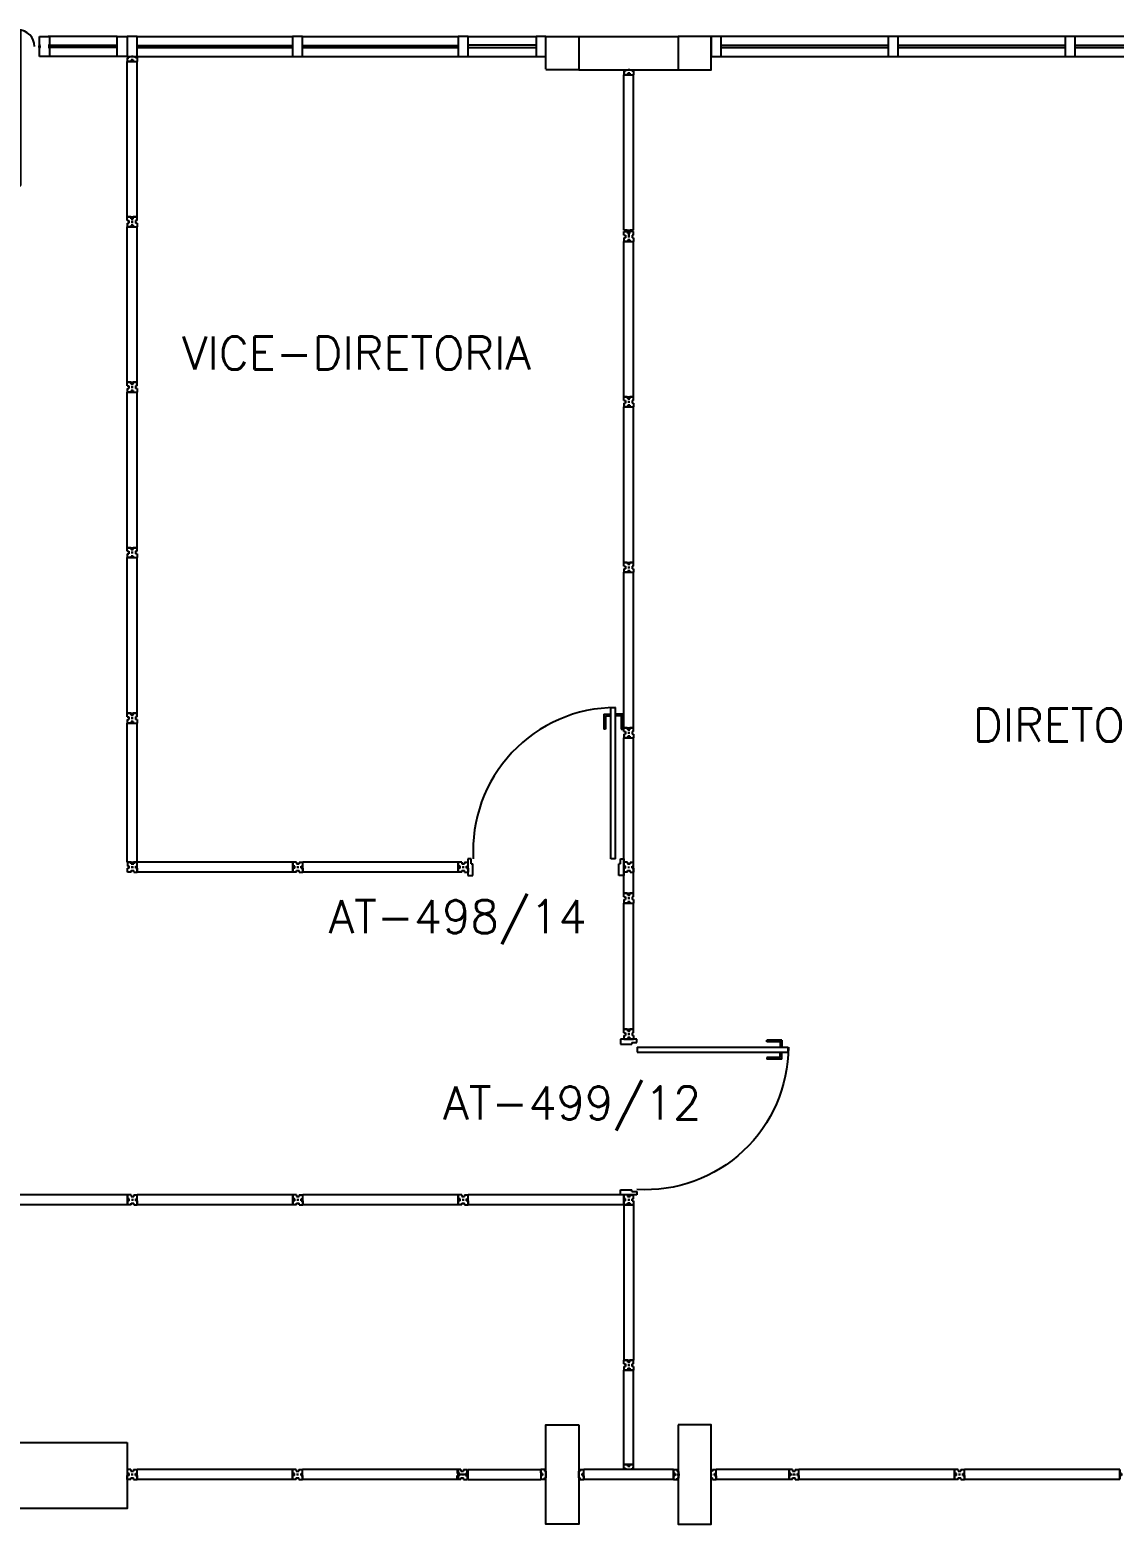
# Model space of a CAD drawing. Header units: millimetres. Extents: x 2552 to 3104, y 1319 to 1450.
# Drawn here: x 2581.75 to 2588.3, y 1342.75 to 1351.78 of the extents above; entities that cross this region are included whole.
import ezdxf

# ---------------------------------------------------------------- set-up
doc = ezdxf.new("R2010")
doc.units = ezdxf.units.MM
for name, color, linetype in [('ALV', 2, 'Continuous'), ('DIV', 2, 'Continuous'), ('ESQ', 2, 'Continuous'), ('ESTR', 3, 'Continuous'), ('TEXTO', 2, 'Continuous'), ('TEXTO-ENDEREÇO', 2, 'Continuous')]:
    doc.layers.add(name, color=color, linetype=linetype)
doc.styles.add('UNB-100', font='simplex.shx', dxfattribs={"height": 0.2})
doc.styles.add('UNB-100-1', font='simplex.shx', dxfattribs={"height": 0.2})

# ---------------------------------------------------------------- blocks, each defined once
blk = doc.blocks.new('DIVMT-TTN')
for p, q in [((-0.03, 0.03), (-0.03, 0.006)), ((-0.008, 0.03), (-0.03, 0.03)), ((-0.0185, 0.006), (-0.03, 0.006)), ((-0.0185, -0.006), (-0.0185, 0.006)), ((-0.008, 0.03), (-0.008, 0.02)), ((-0.008, 0.02), (0.008, 0.02)), ((-0.0051, 0), (0.0051, 0)), ((0.0051, 0), (-0.0051, 0)), ((-0.0051, 0), (0.0051, 0)), ((0, -0.0051), (0, 0.0051)), ((0, 0.0051), (0, -0.0051)), ((0.008, 0.03), (0.008, 0.02)), ((0.008, 0.03), (0.03, 0.03)), ((0.0205, 0.006), (0.03, 0.006)), ((0.0205, -0.006), (0.0205, 0.006)), ((0.0205, 0.006), (0.0205, -0.006)), ((0.0205, 0.006), (0.03, 0.006)), ((0.97, 0.03), (0.03, 0.03)), ((0.03, 0.006), (0.03, 0.03)), ((0.03, -0.03), (0.03, 0.03)), ((0.03, -0.005), (0.03, 0.005)), ((0.97, -0.03), (0.97, 0.03)), ((0.97, 0.03), (0.97, 0.009)), ((0.97, 0.009), (0.97, 0.027)), ((0.9795, 0.006), (0.97, 0.006)), ((0.97, -0.005), (0.97, 0.005)), ((0.9795, 0.006), (0.9795, -0.006)), ((1.0051, 0), (0.9949, 0)), ((1, 0.0051), (1, -0.0051)), ((-0.0185, -0.006), (-0.03, -0.006)), ((-0.03, -0.03), (-0.03, -0.006)), ((-0.008, -0.03), (-0.03, -0.03)), ((-0.008, -0.03), (-0.008, -0.02)), ((-0.008, -0.02), (0.008, -0.02)), ((0.008, -0.03), (0.008, -0.02)), ((0.008, -0.03), (0.03, -0.03)), ((0.0205, -0.006), (0.03, -0.006)), ((0.0205, -0.006), (0.03, -0.006)), ((0.03, -0.006), (0.03, -0.03)), ((0.97, -0.03), (0.03, -0.03)), ((0.9795, -0.006), (0.97, -0.006)), ((0.97, -0.009), (0.97, -0.027))]:
    blk.add_line(p, q)
blk = doc.blocks.new('ESQCIR1-TTN')
for p, q in [((0, 0), (0, -0.12)), ((0.06, 0), (0, 0)), ((0.06, -0.12), (0.06, 0)), ((1.07, 0), (0.0606, 0)), ((1.13, 0), (1.07, 0)), ((1.07, 0), (1.07, -0.12)), ((1.13, -0.12), (1.13, 0)), ((2.14, 0), (1.1306, 0)), ((2.2, 0), (2.14, 0)), ((2.14, 0), (2.14, -0.12)), ((2.2, -0.12), (2.2, 0)), ((3.21, 0), (2.2006, 0)), ((3.27, 0), (3.21, 0)), ((3.21, 0), (3.21, -0.12)), ((3.27, -0.12), (3.27, 0)), ((4.28, 0), (3.2706, 0)), ((4.34, 0), (4.28, 0)), ((4.28, 0), (4.28, -0.12)), ((4.34, -0.12), (4.34, 0)), ((5.3398, 0), (4.3406, 0)), ((5.3998, 0), (5.3398, 0)), ((5.3398, 0), (5.3398, -0.12)), ((5.3998, -0.12), (5.3998, 0)), ((0.06, -0.066), (1.07, -0.066)), ((1.07, -0.054), (0.0606, -0.054)), ((1.13, -0.066), (2.14, -0.066)), ((2.14, -0.054), (1.1306, -0.054)), ((2.2, -0.066), (3.21, -0.066)), ((3.21, -0.054), (2.2006, -0.054)), ((3.27, -0.066), (4.28, -0.066)), ((4.28, -0.054), (3.2706, -0.054)), ((4.34, -0.066), (5.3398, -0.066)), ((5.3398, -0.054), (4.3406, -0.054)), ((0, -0.12), (0.06, -0.12)), ((0.06, -0.12), (1.07, -0.12)), ((1.07, -0.12), (1.13, -0.12)), ((1.13, -0.12), (2.14, -0.12)), ((2.14, -0.12), (2.2, -0.12)), ((2.2, -0.12), (3.21, -0.12)), ((3.21, -0.12), (3.27, -0.12)), ((3.27, -0.12), (4.28, -0.12)), ((4.28, -0.12), (4.34, -0.12)), ((4.34, -0.12), (5.3398, -0.12)), ((5.3398, -0.12), (5.3998, -0.12))]:
    blk.add_line(p, q)
blk = doc.blocks.new('PDVDP-TTN')
at = {"color": 2}
for p, q in [((0.1125, 0.84), (0.1125, -0.1)), ((0.1475, 0.84), (0.1125, 0.84)), ((0.1475, 0.84), (0.1475, -0.1)), ((1.8533, 0.84), (1.8883, 0.84)), ((1.8533, 0.84), (1.8533, -0.1)), ((1.8883, 0.84), (1.8883, -0.1)), ((0.0089, 0), (-0.0089, 0)), ((0, -0.0125), (0, 0.0101)), ((0.1475, -0.1), (0.1125, -0.1))]:
    blk.add_line(p, q, dxfattribs=at)
at = {"color": 1}
for centre, radius, start, end in [((0.1481, -0.0025), 0.8432, 0, 90), ((1.8527, -0.0025), 0.8432, 90, 180), ((0.1308, 0), 0.1008, 180, 270), ((1.8699, 0), 0.1008, 270, 0)]:
    blk.add_arc(centre, radius, start, end, dxfattribs=at)
blk = doc.blocks.new('PILINT-TTN')
for points in [[(0, -0.1975), (0, 0), (0.2, 0), (0.2, -0.2), (0, -0.2)], [(1, 0), (0.8, 0), (0.8, -0.2), (1, -0.2), (1, 0), (1, -0.12)]]:
    blk.add_lwpolyline(points)
for points in [[(0.2, -8.39), (0.2, -8.99), (0, -8.99), (0, -8.39)], [(0.8, -8.39), (0.8, -8.99), (1, -8.99), (1, -8.39)]]:
    blk.add_lwpolyline(points, close=True)
blk = doc.blocks.new('MTT-TTN')
for p, q in [((-0.008, 0.03), (-0.03, 0.03)), ((-0.03, 0.03), (-0.03, 0.006)), ((-0.0185, 0.006), (-0.03, 0.006)), ((-0.0185, -0.006), (-0.0185, 0.006)), ((-0.008, 0.03), (-0.008, 0.02)), ((-0.008, 0.02), (0.008, 0.02)), ((-0.0051, 0), (0.0051, 0)), ((0, -0.0051), (0, 0.0051)), ((0.008, 0.03), (0.03, 0.03)), ((0.008, 0.03), (0.008, 0.02)), ((0.0205, -0.006), (0.0205, 0.006)), ((0.0205, 0.006), (0.03, 0.006)), ((0.03, 0.006), (0.03, 0.03)), ((-0.03, -0.03), (-0.03, -0.006)), ((-0.0185, -0.006), (-0.03, -0.006)), ((-0.008, -0.03), (-0.03, -0.03)), ((-0.008, -0.02), (0.008, -0.02)), ((-0.008, -0.03), (-0.008, -0.02)), ((0.008, -0.03), (0.008, -0.02)), ((0.008, -0.03), (0.03, -0.03)), ((0.0205, -0.006), (0.03, -0.006)), ((0.03, -0.006), (0.03, -0.03))]:
    blk.add_line(p, q)
blk = doc.blocks.new('MTINI-TTN')
for p, q in [((-0.03, 0.008), (-0.03, 0.03)), ((0.03, 0.03), (-0.03, 0.03)), ((-0.03, 0.008), (-0.02, 0.008)), ((-0.009, 0.03), (-0.027, 0.03)), ((-0.02, 0.008), (-0.02, 0)), ((-0.0009, 0), (-0.02, 0)), ((-0.006, 0.0205), (-0.006, 0.03)), ((-0.006, 0.0225), (-0.006, 0.027)), ((-0.006, 0.0205), (0.006, 0.0205)), ((0.0051, 0), (-0.0051, 0)), ((0.005, 0.03), (-0.005, 0.03)), ((0.004, 0.0205), (-0.004, 0.0205)), ((0.02, 0), (-0.0009, 0)), ((0, -0.0051), (0, 0.0051)), ((0.006, 0.0205), (0.006, 0.03)), ((0.006, 0.0225), (0.006, 0.027)), ((0.009, 0.03), (0.027, 0.03)), ((0.03, 0.008), (0.02, 0.008)), ((0.02, 0), (0.02, 0.008)), ((0.03, 0.008), (0.03, 0.03))]:
    blk.add_line(p, q)
blk = doc.blocks.new('PDV2D-TTN')
at = {"layer": 'DIV'}
for p, q in [((0.0299, 0.05), (0.0599, 0.05)), ((0.0299, 0.035), (0.0299, 0.05)), ((0.0299, -0.035), (0.0299, 0.035)), ((0.0599, 0.05), (0.0599, -0.0199)), ((0.9412, 0.05), (0.9412, -0.0199)), ((0.9712, 0.05), (0.9412, 0.05)), ((0.9712, 0.035), (0.9712, 0.05)), ((0.9712, -0.035), (0.9712, 0.035)), ((0.0299, -0.05), (0.0299, -0.0347)), ((0.05, -0.05), (0.0299, -0.05)), ((0.05, -0.0199), (0.0599, -0.0199)), ((0.05, -0.0199), (0.05, -0.05)), ((0.0787, -0.0505), (0.1087, -0.0505)), ((0.0787, -0.0505), (0.0787, -0.9647)), ((0.1087, -0.0505), (0.1087, -0.9647)), ((0.9512, -0.0199), (0.9412, -0.0199)), ((0.9512, -0.0199), (0.9512, -0.05)), ((0.9512, -0.05), (0.9712, -0.05)), ((0.9712, -0.05), (0.9712, -0.0347)), ((0.1087, -0.9647), (0.0787, -0.9647))]:
    blk.add_line(p, q, dxfattribs=at)
at = {"layer": 'DIV', "color": 1}
for p, q in [((0.0362, -0.9247), (0.0362, -0.8347)), ((0.0462, -0.8347), (0.0364, -0.8347)), ((0.0462, -0.9147), (0.0462, -0.8347)), ((0.1409, -0.9147), (0.1409, -0.8347)), ((0.1409, -0.8347), (0.1507, -0.8347)), ((0.1509, -0.9247), (0.1509, -0.8347)), ((0.0362, -0.9147), (0.0787, -0.9147)), ((0.0362, -0.9247), (0.0787, -0.9247)), ((0.1409, -0.9147), (0.1087, -0.9147)), ((0.1509, -0.9247), (0.1087, -0.9247))]:
    blk.add_line(p, q, dxfattribs=at)
blk.add_arc((0.0755, -0.1001), 0.8651, 270.2128, 3.32117, dxfattribs=at)
blk = doc.blocks.new('DIVINI-TTN')
for p, q in [((-0.0051, 0), (0.0051, 0)), ((0.008, 0.02), (0, 0.02)), ((0, 0.0009), (0, 0.02)), ((0, -0.0051), (0, 0.0051)), ((0, -0.02), (0, 0.0009)), ((0.008, 0.03), (0.03, 0.03)), ((0.008, 0.03), (0.008, 0.02)), ((0.0205, 0.006), (0.03, 0.006)), ((0.0205, 0.006), (0.0205, -0.006)), ((0.0205, -0.004), (0.0205, 0.004)), ((0.0225, 0.006), (0.027, 0.006)), ((0.97, 0.03), (0.03, 0.03)), ((0.03, -0.03), (0.03, 0.03)), ((0.03, 0.009), (0.03, 0.027)), ((0.03, -0.005), (0.03, 0.005)), ((0.97, 0.03), (0.97, 0.009)), ((0.97, -0.03), (0.97, 0.03)), ((0.97, 0.009), (0.97, 0.027)), ((0.9795, 0.006), (0.97, 0.006)), ((0.97, -0.005), (0.97, 0.005)), ((0.9795, 0.006), (0.9795, -0.006)), ((0.9905, 0), (1.0076, 0)), ((0.9987, 0.006), (0.9987, -0.0059)), ((0, -0.02), (0.008, -0.02)), ((0.008, -0.03), (0.008, -0.02)), ((0.008, -0.03), (0.03, -0.03)), ((0.0205, -0.006), (0.03, -0.006)), ((0.0225, -0.006), (0.027, -0.006)), ((0.03, -0.009), (0.03, -0.027)), ((0.97, -0.03), (0.03, -0.03)), ((0.9795, -0.006), (0.97, -0.006)), ((0.97, -0.009), (0.97, -0.027))]:
    blk.add_line(p, q)

msp = doc.modelspace()

# ---------------------------------------------------------------- linework, layer by layer
at = {"layer": 'ALV'}
for p, q in [((2585.0661, 1351.7377), (2585.6682, 1351.7377)), ((2585.0661, 1351.5377), (2585.6682, 1351.5377))]:
    msp.add_line(p, q, dxfattribs=at)
at = {"layer": 'DIV'}
for p, q in [((2582.3361, 1347.627), (2582.3361, 1347.649)), ((2582.3361, 1347.649), (2582.3601, 1347.649)), ((2582.3361, 1347.627), (2582.3461, 1347.627)), ((2582.3361, 1347.611), (2582.3461, 1347.611)), ((2582.3361, 1347.611), (2582.3361, 1347.589)), ((2582.3361, 1346.7477), (2582.3361, 1347.589)), ((2582.3601, 1347.589), (2582.3361, 1347.589)), ((2582.3361, 1347.589), (2582.3961, 1347.589)), ((2582.3461, 1347.627), (2582.3461, 1347.611)), ((2582.3601, 1347.6375), (2582.3601, 1347.649)), ((2582.3601, 1347.6375), (2582.3721, 1347.6375)), ((2582.3601, 1347.5985), (2582.3721, 1347.5985)), ((2582.3601, 1347.5985), (2582.3601, 1347.589)), ((2582.3721, 1347.5985), (2582.3601, 1347.5985)), ((2582.3601, 1347.5985), (2582.3601, 1347.589)), ((2582.361, 1347.619), (2582.3712, 1347.619)), ((2582.3712, 1347.619), (2582.361, 1347.619)), ((2582.3611, 1347.589), (2582.3711, 1347.589)), ((2582.3661, 1347.6241), (2582.3661, 1347.6139)), ((2582.3661, 1347.6139), (2582.3661, 1347.6241)), ((2582.3661, 1347.6241), (2582.3661, 1347.6139)), ((2582.3721, 1347.6375), (2582.3721, 1347.649)), ((2582.3961, 1347.649), (2582.3721, 1347.649)), ((2582.3721, 1347.5985), (2582.3721, 1347.589)), ((2582.3721, 1347.5985), (2582.3721, 1347.589)), ((2582.3721, 1347.589), (2582.3961, 1347.589)), ((2582.3961, 1347.627), (2582.3861, 1347.627)), ((2582.3861, 1347.627), (2582.3861, 1347.611)), ((2582.3961, 1347.611), (2582.3861, 1347.611)), ((2582.3961, 1347.627), (2582.3961, 1347.649)), ((2582.3961, 1347.611), (2582.3961, 1347.589)), ((2582.3961, 1346.7477), (2582.3961, 1347.589)), ((2582.3361, 1346.7477), (2582.3961, 1346.7477)), ((2582.3571, 1346.7477), (2582.3391, 1346.7477)), ((2582.3601, 1346.7382), (2582.3601, 1346.7477)), ((2582.3721, 1346.7382), (2582.3601, 1346.7382)), ((2582.3712, 1346.7177), (2582.361, 1346.7177)), ((2582.3611, 1346.7477), (2582.3711, 1346.7477)), ((2582.3661, 1346.7126), (2582.3661, 1346.7228)), ((2582.3721, 1346.7382), (2582.3721, 1346.7477)), ((2582.3751, 1346.7477), (2582.3931, 1346.7477)), ((2582.3961, 1346.7477), (2582.3751, 1346.7477)), ((2584.3372, 1346.7477), (2584.3372, 1346.7237)), ((2584.3592, 1346.7477), (2584.3372, 1346.7477)), ((2584.3487, 1346.7237), (2584.3372, 1346.7237)), ((2584.3487, 1346.7117), (2584.3372, 1346.7117)), ((2584.3372, 1346.6877), (2584.3372, 1346.7117)), ((2584.3592, 1346.6877), (2584.3372, 1346.6877)), ((2584.3487, 1346.7117), (2584.3487, 1346.7237)), ((2584.3592, 1346.7477), (2584.3592, 1346.7377)), ((2584.3592, 1346.7377), (2584.3752, 1346.7377)), ((2584.3592, 1346.6877), (2584.3592, 1346.6977)), ((2584.3592, 1346.6977), (2584.3752, 1346.6977)), ((2584.3621, 1346.7177), (2584.3723, 1346.7177)), ((2584.3723, 1346.7177), (2584.3621, 1346.7177)), ((2584.3621, 1346.7177), (2584.3723, 1346.7177)), ((2584.3672, 1346.7126), (2584.3672, 1346.7228)), ((2584.3672, 1346.7228), (2584.3672, 1346.7126)), ((2584.3752, 1346.7477), (2584.3752, 1346.7377)), ((2584.3752, 1346.7477), (2584.3972, 1346.7477)), ((2584.3752, 1346.6877), (2584.3752, 1346.6977)), ((2584.3752, 1346.6877), (2584.3972, 1346.6877)), ((2584.3877, 1346.7237), (2584.3972, 1346.7237)), ((2584.3877, 1346.7117), (2584.3877, 1346.7237)), ((2584.3877, 1346.7237), (2584.3877, 1346.7117)), ((2584.3877, 1346.7237), (2584.3972, 1346.7237)), ((2584.3877, 1346.7117), (2584.3972, 1346.7117)), ((2584.3877, 1346.7117), (2584.3972, 1346.7117)), ((2584.3972, 1346.7237), (2584.3972, 1346.7477)), ((2584.3972, 1346.6877), (2584.3972, 1346.7477)), ((2584.3972, 1346.7127), (2584.3972, 1346.7227)), ((2584.3972, 1346.7117), (2584.3972, 1346.6877)), ((2585.3372, 1346.5381), (2585.3372, 1346.5601)), ((2585.3372, 1346.5601), (2585.3612, 1346.5601)), ((2585.3372, 1346.5381), (2585.3472, 1346.5381)), ((2585.3372, 1346.5221), (2585.3472, 1346.5221)), ((2585.3372, 1346.5221), (2585.3372, 1346.5001)), ((2585.3372, 1345.7389), (2585.3372, 1346.5001)), ((2585.3612, 1346.5001), (2585.3372, 1346.5001)), ((2585.3372, 1346.5001), (2585.3972, 1346.5001)), ((2585.3472, 1346.5381), (2585.3472, 1346.5221)), ((2585.3612, 1346.5486), (2585.3612, 1346.5601)), ((2585.3612, 1346.5486), (2585.3732, 1346.5486)), ((2585.3612, 1346.5096), (2585.3732, 1346.5096)), ((2585.3612, 1346.5096), (2585.3612, 1346.5001)), ((2585.3732, 1346.5096), (2585.3612, 1346.5096)), ((2585.3612, 1346.5096), (2585.3612, 1346.5001)), ((2585.3621, 1346.5301), (2585.3723, 1346.5301)), ((2585.3723, 1346.5301), (2585.3621, 1346.5301)), ((2585.3622, 1346.5001), (2585.3722, 1346.5001)), ((2585.3672, 1346.5352), (2585.3672, 1346.525)), ((2585.3672, 1346.525), (2585.3672, 1346.5352)), ((2585.3672, 1346.5352), (2585.3672, 1346.525)), ((2585.3732, 1346.5486), (2585.3732, 1346.5601)), ((2585.3972, 1346.5601), (2585.3732, 1346.5601)), ((2585.3732, 1346.5096), (2585.3732, 1346.5001)), ((2585.3732, 1346.5096), (2585.3732, 1346.5001)), ((2585.3732, 1346.5001), (2585.3972, 1346.5001)), ((2585.3972, 1346.5381), (2585.3872, 1346.5381)), ((2585.3872, 1346.5381), (2585.3872, 1346.5221)), ((2585.3972, 1346.5221), (2585.3872, 1346.5221)), ((2585.3972, 1346.5381), (2585.3972, 1346.5601)), ((2585.3972, 1346.5221), (2585.3972, 1346.5001)), ((2585.3972, 1345.7389), (2585.3972, 1346.5001)), ((2585.3372, 1345.7169), (2585.3372, 1345.7389)), ((2585.3372, 1345.7389), (2585.3612, 1345.7389)), ((2585.3372, 1345.7389), (2585.3972, 1345.7389)), ((2585.3372, 1345.7169), (2585.3472, 1345.7169)), ((2585.3372, 1345.7009), (2585.3472, 1345.7009)), ((2585.3372, 1345.7009), (2585.3372, 1345.6789)), ((2585.3612, 1345.6789), (2585.3372, 1345.6789)), ((2585.3372, 1345.6789), (2585.3972, 1345.6789)), ((2585.3582, 1345.7389), (2585.3402, 1345.7389)), ((2585.3472, 1345.7169), (2585.3472, 1345.7009)), ((2585.3612, 1345.7274), (2585.3612, 1345.7389)), ((2585.3612, 1345.7294), (2585.3612, 1345.7389)), ((2585.3732, 1345.7294), (2585.3612, 1345.7294)), ((2585.3612, 1345.7274), (2585.3732, 1345.7274)), ((2585.3612, 1345.6884), (2585.3732, 1345.6884)), ((2585.3612, 1345.6884), (2585.3612, 1345.6789)), ((2585.3732, 1345.6884), (2585.3612, 1345.6884)), ((2585.3612, 1345.6884), (2585.3612, 1345.6789)), ((2585.3621, 1345.7089), (2585.3723, 1345.7089)), ((2585.3723, 1345.7089), (2585.3621, 1345.7089)), ((2585.3723, 1345.7089), (2585.3621, 1345.7089)), ((2585.3622, 1345.7389), (2585.3722, 1345.7389)), ((2585.3622, 1345.6789), (2585.3722, 1345.6789)), ((2585.3672, 1345.714), (2585.3672, 1345.7038)), ((2585.3672, 1345.7038), (2585.3672, 1345.714)), ((2585.3672, 1345.714), (2585.3672, 1345.7038)), ((2585.3672, 1345.7038), (2585.3672, 1345.714)), ((2585.3732, 1345.7274), (2585.3732, 1345.7389)), ((2585.3972, 1345.7389), (2585.3732, 1345.7389)), ((2585.3732, 1345.7294), (2585.3732, 1345.7389)), ((2585.3732, 1345.6884), (2585.3732, 1345.6789)), ((2585.3732, 1345.6884), (2585.3732, 1345.6789)), ((2585.3732, 1345.6789), (2585.3972, 1345.6789)), ((2585.3762, 1345.7389), (2585.3942, 1345.7389)), ((2585.3972, 1345.7389), (2585.3762, 1345.7389)), ((2585.3972, 1345.7169), (2585.3872, 1345.7169)), ((2585.3872, 1345.7169), (2585.3872, 1345.7009)), ((2585.3972, 1345.7009), (2585.3872, 1345.7009)), ((2585.3972, 1345.7169), (2585.3972, 1345.7389)), ((2585.3972, 1345.7009), (2585.3972, 1345.6789)), ((2585.3372, 1343.7157), (2585.3372, 1343.7377)), ((2585.3372, 1343.7377), (2585.3612, 1343.7377)), ((2585.3372, 1343.7157), (2585.3472, 1343.7157)), ((2585.3372, 1343.6997), (2585.3472, 1343.6997)), ((2585.3372, 1343.6997), (2585.3372, 1343.6777)), ((2585.3472, 1343.7157), (2585.3472, 1343.6997)), ((2585.3612, 1343.7262), (2585.3612, 1343.7377)), ((2585.3612, 1343.7262), (2585.3732, 1343.7262)), ((2585.3621, 1343.7077), (2585.3723, 1343.7077)), ((2585.3723, 1343.7077), (2585.3621, 1343.7077)), ((2585.3672, 1343.7128), (2585.3672, 1343.7026)), ((2585.3672, 1343.7026), (2585.3672, 1343.7128)), ((2585.3672, 1343.7128), (2585.3672, 1343.7026)), ((2585.3732, 1343.7262), (2585.3732, 1343.7377)), ((2585.3972, 1343.7377), (2585.3732, 1343.7377)), ((2585.3972, 1343.7157), (2585.3872, 1343.7157)), ((2585.3872, 1343.7157), (2585.3872, 1343.6997)), ((2585.3972, 1343.6997), (2585.3872, 1343.6997)), ((2585.3972, 1343.7157), (2585.3972, 1343.7377)), ((2585.3972, 1343.6997), (2585.3972, 1343.6777)), ((2585.3372, 1343.1083), (2585.3372, 1343.6777)), ((2585.3612, 1343.6777), (2585.3372, 1343.6777)), ((2585.3372, 1343.6777), (2585.3972, 1343.6777)), ((2585.3612, 1343.6872), (2585.3732, 1343.6872)), ((2585.3612, 1343.6872), (2585.3612, 1343.6777)), ((2585.3732, 1343.6872), (2585.3612, 1343.6872)), ((2585.3612, 1343.6872), (2585.3612, 1343.6777)), ((2585.3622, 1343.6777), (2585.3722, 1343.6777)), ((2585.3732, 1343.6872), (2585.3732, 1343.6777)), ((2585.3732, 1343.6872), (2585.3732, 1343.6777)), ((2585.3732, 1343.6777), (2585.3972, 1343.6777)), ((2585.3972, 1343.1083), (2585.3972, 1343.6777)), ((2584.3949, 1343.0777), (2584.3949, 1343.0177)), ((2584.3949, 1343.0777), (2584.8361, 1343.0777)), ((2584.3949, 1343.0567), (2584.3949, 1343.0747)), ((2584.8361, 1343.0777), (2584.8361, 1343.0177)), ((2584.8581, 1343.0777), (2584.8361, 1343.0777)), ((2584.8361, 1343.0567), (2584.8361, 1343.0747)), ((2584.8581, 1343.0777), (2584.8581, 1343.0677)), ((2584.8661, 1343.0677), (2584.8581, 1343.0677)), ((2584.8661, 1343.0677), (2584.8661, 1343.0468)), ((2585.0741, 1343.0677), (2585.0661, 1343.0677)), ((2585.0661, 1343.0485), (2585.0661, 1343.0677)), ((2585.0741, 1343.0777), (2585.0961, 1343.0777)), ((2585.0741, 1343.0777), (2585.0741, 1343.0677)), ((2585.6385, 1343.0777), (2585.0961, 1343.0777)), ((2585.0961, 1343.0177), (2585.0961, 1343.0777)), ((2585.0961, 1343.0567), (2585.0961, 1343.0747)), ((2585.3372, 1343.1083), (2585.3972, 1343.1083)), ((2585.3582, 1343.1083), (2585.3402, 1343.1083)), ((2585.3612, 1343.0988), (2585.3612, 1343.1083)), ((2585.3732, 1343.0988), (2585.3612, 1343.0988)), ((2585.3723, 1343.0783), (2585.3621, 1343.0783)), ((2585.3622, 1343.1083), (2585.3722, 1343.1083)), ((2585.3672, 1343.0732), (2585.3672, 1343.0834)), ((2585.3732, 1343.0988), (2585.3732, 1343.1083)), ((2585.3762, 1343.1083), (2585.3942, 1343.1083)), ((2585.3972, 1343.1083), (2585.3762, 1343.1083)), ((2585.6385, 1343.0777), (2585.6385, 1343.0567)), ((2585.6385, 1343.0177), (2585.6385, 1343.0777)), ((2585.6385, 1343.0567), (2585.6385, 1343.0747)), ((2585.8741, 1343.0677), (2585.8661, 1343.0677)), ((2585.8661, 1343.0485), (2585.8661, 1343.0677)), ((2585.8741, 1343.0777), (2585.8961, 1343.0777)), ((2585.8741, 1343.0777), (2585.8741, 1343.0677)), ((2585.8961, 1343.0177), (2585.8961, 1343.0777)), ((2586.3374, 1343.0777), (2585.8961, 1343.0777)), ((2585.8961, 1343.0567), (2585.8961, 1343.0747)), ((2586.3374, 1343.0177), (2586.3374, 1343.0777)), ((2586.3374, 1343.0777), (2586.3374, 1343.0567)), ((2586.3374, 1343.0567), (2586.3374, 1343.0747)), ((2584.3744, 1343.0477), (2584.3572, 1343.0477)), ((2584.3661, 1343.0416), (2584.3661, 1343.0536)), ((2584.3854, 1343.0417), (2584.3854, 1343.0537)), ((2584.3854, 1343.0537), (2584.3949, 1343.0537)), ((2584.3854, 1343.0417), (2584.3949, 1343.0417)), ((2584.3949, 1343.0527), (2584.3949, 1343.0427)), ((2584.3949, 1343.0387), (2584.3949, 1343.0207)), ((2584.3949, 1343.0177), (2584.3949, 1343.0387)), ((2584.3949, 1343.0177), (2584.8361, 1343.0177)), ((2584.8456, 1343.0537), (2584.8361, 1343.0537)), ((2584.8361, 1343.0527), (2584.8361, 1343.0427)), ((2584.8456, 1343.0417), (2584.8361, 1343.0417)), ((2584.8361, 1343.0387), (2584.8361, 1343.0207)), ((2584.8581, 1343.0177), (2584.8361, 1343.0177)), ((2584.8436, 1343.0537), (2584.8391, 1343.0537)), ((2584.8436, 1343.0417), (2584.8391, 1343.0417)), ((2584.8456, 1343.0417), (2584.8456, 1343.0537)), ((2584.8456, 1343.0517), (2584.8456, 1343.0437)), ((2584.8581, 1343.0277), (2584.8661, 1343.0277)), ((2584.8581, 1343.0177), (2584.8581, 1343.0277)), ((2584.8712, 1343.0477), (2584.861, 1343.0477)), ((2584.8661, 1343.0528), (2584.8661, 1343.0426)), ((2584.8661, 1343.0468), (2584.8661, 1343.0277)), ((2585.061, 1343.0477), (2585.0712, 1343.0477)), ((2585.0661, 1343.0426), (2585.0661, 1343.0528)), ((2585.0661, 1343.0277), (2585.0661, 1343.0485)), ((2585.0661, 1343.0277), (2585.0741, 1343.0277)), ((2585.0741, 1343.0177), (2585.0741, 1343.0277)), ((2585.0741, 1343.0177), (2585.0961, 1343.0177)), ((2585.0866, 1343.0537), (2585.0961, 1343.0537)), ((2585.0866, 1343.0537), (2585.0866, 1343.0417)), ((2585.0866, 1343.0437), (2585.0866, 1343.0517)), ((2585.0866, 1343.0417), (2585.0961, 1343.0417)), ((2585.0886, 1343.0537), (2585.0931, 1343.0537)), ((2585.0886, 1343.0417), (2585.0931, 1343.0417)), ((2585.0961, 1343.0427), (2585.0961, 1343.0527)), ((2585.0961, 1343.0387), (2585.0961, 1343.0207)), ((2585.6385, 1343.0177), (2585.0961, 1343.0177)), ((2585.648, 1343.0537), (2585.6385, 1343.0537)), ((2585.6385, 1343.0427), (2585.6385, 1343.0527)), ((2585.648, 1343.0417), (2585.6385, 1343.0417)), ((2585.6385, 1343.0387), (2585.6385, 1343.0207)), ((2585.648, 1343.0537), (2585.648, 1343.0417)), ((2585.659, 1343.0477), (2585.6762, 1343.0477)), ((2585.6673, 1343.0537), (2585.6673, 1343.0418)), ((2585.861, 1343.0477), (2585.8712, 1343.0477)), ((2585.8661, 1343.0426), (2585.8661, 1343.0528)), ((2585.8661, 1343.0277), (2585.8661, 1343.0485)), ((2585.8661, 1343.0277), (2585.8741, 1343.0277)), ((2585.8741, 1343.0177), (2585.8741, 1343.0277)), ((2585.8741, 1343.0177), (2585.8961, 1343.0177)), ((2585.8866, 1343.0537), (2585.8961, 1343.0537)), ((2585.8866, 1343.0537), (2585.8866, 1343.0417)), ((2585.8866, 1343.0437), (2585.8866, 1343.0517)), ((2585.8866, 1343.0417), (2585.8961, 1343.0417)), ((2585.8886, 1343.0537), (2585.8931, 1343.0537)), ((2585.8886, 1343.0417), (2585.8931, 1343.0417)), ((2585.8961, 1343.0427), (2585.8961, 1343.0527)), ((2585.8961, 1343.0387), (2585.8961, 1343.0207)), ((2586.3374, 1343.0177), (2585.8961, 1343.0177)), ((2586.3469, 1343.0537), (2586.3374, 1343.0537)), ((2586.3374, 1343.0427), (2586.3374, 1343.0527)), ((2586.3469, 1343.0417), (2586.3374, 1343.0417)), ((2586.3374, 1343.0387), (2586.3374, 1343.0207)), ((2586.3469, 1343.0537), (2586.3469, 1343.0417)), ((2586.3579, 1343.0477), (2586.375, 1343.0477)), ((2586.3661, 1343.0537), (2586.3661, 1343.0418))]:
    msp.add_line(p, q, dxfattribs=at)
msp.add_lwpolyline([(2582.3361, 1343.2417), (2582.3361, 1342.8417), (2581.3961, 1342.8417), (2581.3961, 1343.2417), (2582.3361, 1343.2417)], close=True, dxfattribs=at)
at = {"layer": 'ESQ'}
for p, q in [((2581.8061, 1351.6177), (2581.8061, 1351.7377)), ((2581.8061, 1351.7377), (2581.8661, 1351.7377)), ((2582.2761, 1351.7377), (2581.8589, 1351.7377)), ((2581.8661, 1351.7377), (2581.8661, 1351.6177)), ((2582.2761, 1351.7377), (2582.3361, 1351.7377)), ((2582.2761, 1351.6177), (2582.2761, 1351.7377)), ((2582.3361, 1351.7377), (2582.3361, 1351.6177)), ((2582.3961, 1351.7377), (2582.3361, 1351.7377)), ((2582.3361, 1351.7377), (2582.3361, 1351.6177)), ((2582.3961, 1351.7377), (2583.3378, 1351.7377)), ((2582.3961, 1351.6177), (2582.3961, 1351.7377)), ((2583.3961, 1351.7377), (2583.3361, 1351.7377)), ((2583.3361, 1351.7377), (2583.3361, 1351.6177)), ((2583.3961, 1351.7377), (2584.3378, 1351.7377)), ((2583.3961, 1351.6177), (2583.3961, 1351.7377)), ((2584.3961, 1351.7377), (2584.3361, 1351.7377)), ((2584.3361, 1351.7377), (2584.3361, 1351.6177)), ((2584.3961, 1351.7377), (2584.807, 1351.7377)), ((2584.3961, 1351.6177), (2584.3961, 1351.7377)), ((2584.807, 1351.7377), (2584.807, 1351.6177)), ((2584.867, 1351.7377), (2584.807, 1351.7377)), ((2584.867, 1351.6177), (2584.867, 1351.7377)), ((2582.2761, 1351.6837), (2581.8589, 1351.6837)), ((2582.2761, 1351.6717), (2581.8589, 1351.6717)), ((2582.3961, 1351.6837), (2583.3378, 1351.6837)), ((2582.3961, 1351.6717), (2583.3378, 1351.6717)), ((2583.3961, 1351.6837), (2584.3378, 1351.6837)), ((2583.3961, 1351.6717), (2584.3378, 1351.6717)), ((2584.3961, 1351.6877), (2584.807, 1351.6877)), ((2584.3961, 1351.6717), (2584.807, 1351.6717)), ((2581.8661, 1351.6177), (2581.8061, 1351.6177)), ((2582.2761, 1351.6177), (2581.8589, 1351.6177)), ((2582.3361, 1351.6177), (2582.2761, 1351.6177)), ((2582.3361, 1351.6177), (2582.3961, 1351.6177)), ((2582.3961, 1351.6177), (2583.3378, 1351.6177)), ((2583.3361, 1351.6177), (2583.3961, 1351.6177)), ((2583.3961, 1351.6177), (2584.3378, 1351.6177)), ((2584.3361, 1351.6177), (2584.3961, 1351.6177)), ((2584.3961, 1351.6177), (2584.807, 1351.6177)), ((2584.807, 1351.6177), (2584.867, 1351.6177))]:
    msp.add_line(p, q, dxfattribs=at)

# ---------------------------------------------------------------- block references
at = {"layer": 'DIV'}
for name, p, rotation in [('DIVINI-TTN', (2582.3661, 1351.6177), 269.9999999999998), ('DIVINI-TTN', (2585.3672, 1351.5377), 269.9999999999998), ('DIVMT-TTN', (2582.3661, 1350.619), 269.9999999999998), ('DIVMT-TTN', (2585.3672, 1350.5301), 269.9999999999998), ('DIVMT-TTN', (2582.3661, 1349.619), 269.9999999999998), ('DIVMT-TTN', (2585.3672, 1349.5301), 269.9999999999998), ('DIVMT-TTN', (2582.3661, 1348.619), 269.9999999999998), ('DIVMT-TTN', (2585.3672, 1348.5301), 269.9999999999998), ('PDV2D-TTN', (2585.3671, 1346.7177), 179.9999999999999), ('DIVMT-TTN', (2585.3672, 1347.5301), 269.9999999999998), ('MTINI-TTN', (2585.6673, 1343.0452), 89.9999999999998)]:
    msp.add_blockref(name, p, dxfattribs=dict(at, rotation=rotation))
for name, p in [('DIVMT-TTN', (2582.3672, 1346.7177)), ('DIVMT-TTN', (2583.3672, 1346.7177)), ('MTT-TTN', (2585.3672, 1346.7177)), ('DIVMT-TTN', (2581.3672, 1344.7077)), ('DIVMT-TTN', (2582.3672, 1344.7077)), ('DIVMT-TTN', (2583.3672, 1344.7077)), ('DIVMT-TTN', (2584.3672, 1344.7077)), ('MTT-TTN', (2585.3672, 1344.7077)), ('DIVMT-TTN', (2582.3661, 1343.0477)), ('DIVMT-TTN', (2583.3661, 1343.0477)), ('MTT-TTN', (2584.361, 1343.0477)), ('MTINI-TTN', (2585.3672, 1343.0783)), ('DIVMT-TTN', (2586.3661, 1343.0477)), ('DIVMT-TTN', (2587.3661, 1343.0477))]:
    msp.add_blockref(name, p, dxfattribs=at)
at = {"layer": 'DIV', "xscale": -1}
for name, p, rotation in [('PDV2D-TTN', (2585.3672, 1345.7089), 89.99999999999977), ('DIVMT-TTN', (2585.3672, 1343.7077), 269.9999999999998)]:
    msp.add_blockref(name, p, dxfattribs=dict(at, rotation=rotation))
at = {"layer": 'ESQ', "rotation": 179.9999999999999}
msp.add_blockref('PDVDP-TTN', (2581.8061, 1351.6777), dxfattribs=at)
at = {"layer": 'ESQ'}
msp.add_blockref('ESQCIR1-TTN', (2585.8661, 1351.7377), dxfattribs=at)
at = {"layer": 'ESTR'}
msp.add_blockref('PILINT-TTN', (2584.8661, 1351.7377), dxfattribs=at)

# ---------------------------------------------------------------- texts
at = {"layer": 'TEXTO', "style": 'UNB-100'}
for s, p in [('VICE-DIRETORIA', (2582.6678, 1349.7252)), ('DIRETOR', (2587.4479, 1347.4767))]:
    msp.add_text(s, height=0.2, rotation=360, dxfattribs=at).set_placement(p)
at = {"layer": 'TEXTO-ENDEREÇO', "style": 'UNB-100-1'}
for s, p in [('AT-498/14', (2583.5537, 1346.3191)), ('AT-499/12', (2584.2462, 1345.1933))]:
    msp.add_text(s, height=0.2, rotation=360, dxfattribs=at).set_placement(p)

doc.saveas('drawing.dxf')
